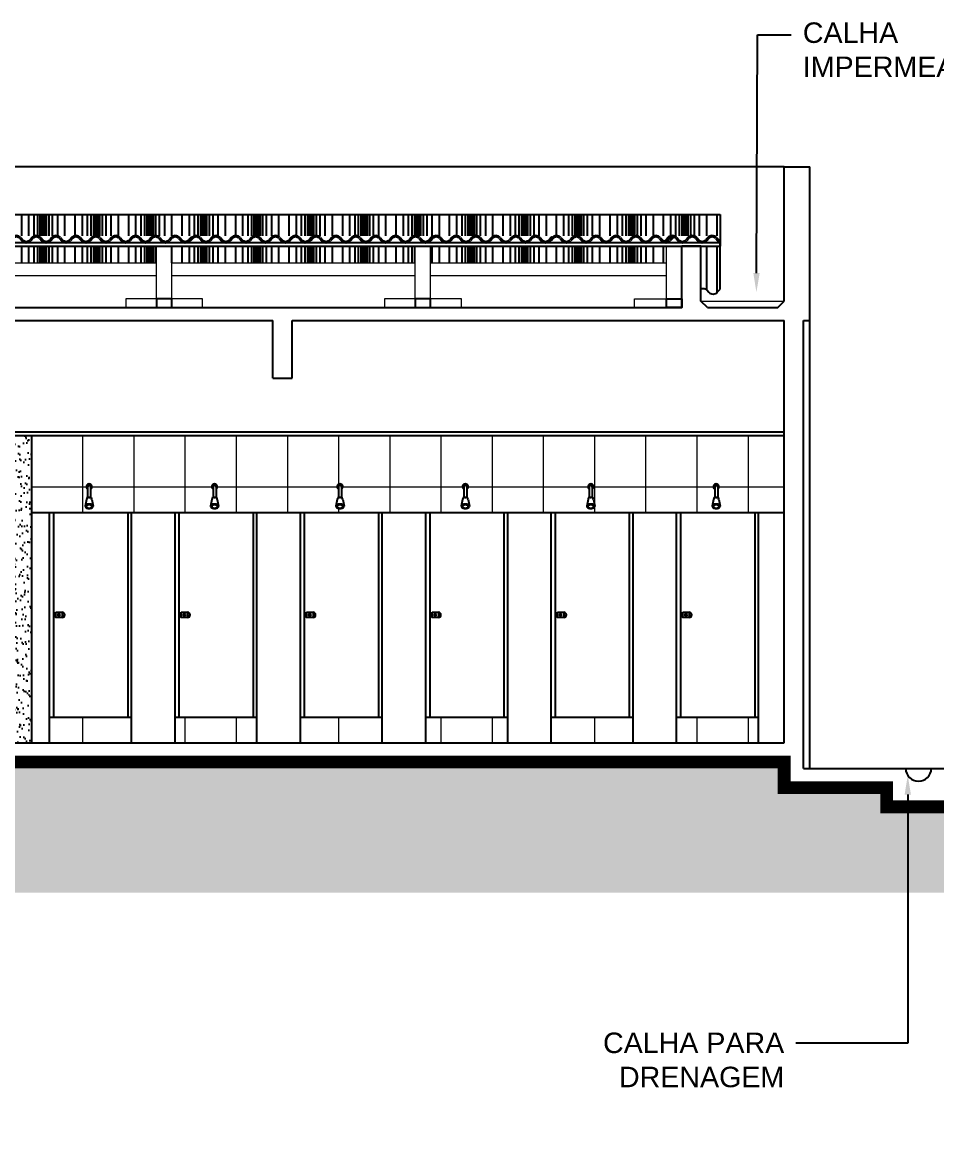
# Model space of a CAD drawing. Header units: metres. Extents: x 2304 to 3408, y 318 to 588.
# Drawn here: x 2659.52 to 2666.67, y 367.41 to 376.05 of the extents above; entities that cross this region are included whole.
import ezdxf
from ezdxf import colors
from ezdxf.entities.mleader import LeaderData, LeaderLine
from ezdxf.math import Vec2, Vec3

# ---------------------------------------------------------------- set-up
doc = ezdxf.new("R2010")
doc.units = ezdxf.units.M
doc.header["$LTSCALE"] = 5.5
doc.header["$MEASUREMENT"] = 0
for name, color, linetype, lineweight in [('ESQUADRIAS', 3, 'Continuous', 35), ('HACH', 251, 'Continuous', 5), ('piso', 1, 'Continuous', 13)]:
    doc.layers.add(name, color=color, linetype=linetype, lineweight=lineweight)
for name, color, linetype in [('HACHURA PISOS', 250, 'Continuous'), ('PENA 0.15', 7, 'Continuous'), ('PENA 01', 1, 'Continuous'), ('PENA 02', 2, 'Continuous'), ('PENA 03', 3, 'Continuous'), ('PENA 06', 6, 'Continuous'), ('TXT ESPECIFICAÇÕES', 7, 'Continuous')]:
    doc.layers.add(name, color=color, linetype=linetype)
doc.styles.get("Standard").update_dxf_attribs({"font": 'arial.ttf'})

# ---------------------------------------------------------------- blocks, each defined once
blk = doc.blocks.new('Chuveiro14')
for p, q in [((454.94, 447.51), (454.94, 439.63)), ((457.3, 447.51), (457.3, 439.63)), ((453.98, 437.96), (452.94, 432.56)), ((454.64, 439.63), (454.35, 438.76)), ((454.64, 439.63), (457.6, 439.63)), ((455.71, 439.4), (456.53, 439.4)), ((457.6, 439.63), (457.89, 438.76)), ((458.26, 437.96), (459.3, 432.56))]:
    blk.add_line(p, q)
for points in [[(457.3, 447.51, 0.094999), (457.21, 447.98, 0.096975), (456.95, 448.38, 0.099908), (456.57, 448.64, 0.102086), (456.12, 448.73, 0.102086), (455.67, 448.64, 0.099908), (455.29, 448.38, 0.096975), (455.03, 447.98, 0.094999), (454.94, 447.51, 0.094999)], [(458.32, 432.54, 0.048424), (458.33, 432.67, 0.162234), (458.19, 433.1, 0.106075), (457.68, 433.54, 0.070058), (457.01, 433.79, 0.056302), (456.12, 433.89, 0.056302), (455.23, 433.79, 0.070058), (454.56, 433.54, 0.106075), (454.05, 433.1, 0.162234), (453.91, 432.67, 0.048424), (453.92, 432.54, 0.106075)]]:
    blk.add_lwpolyline(points, format="xyb")
for points in [[(456.12, 430.91, 0.053051), (457.4, 431.05, 0.066906), (458.37, 431.39, 0.105028), (459.1, 432, 0.169853), (459.3, 432.56, 0.169853), (459.1, 433.12, 0.105028), (458.37, 433.73, 0.066906), (457.4, 434.08, 0.053051), (456.12, 434.21, 0.053051), (454.84, 434.08, 0.066906), (453.87, 433.73, 0.105028), (453.14, 433.12, 0.169853), (452.94, 432.56, 0.169853), (453.14, 432, 0.105028), (453.87, 431.39, 0.066906), (454.84, 431.05, 0.053051)], [(456.12, 431.18, 0.056302), (457.01, 431.28, 0.070058), (457.68, 431.54, 0.106075), (458.19, 431.98, 0.162234), (458.33, 432.4, 0.162234), (458.19, 432.82, 0.106075), (457.68, 433.27, 0.070058), (457.01, 433.52, 0.056302), (456.12, 433.62, 0.056302), (455.23, 433.52, 0.070058), (454.56, 433.27, 0.106075), (454.05, 432.82, 0.162234), (453.91, 432.4, 0.162234), (454.05, 431.98, 0.106075), (454.56, 431.54, 0.070058), (455.23, 431.28, 0.056302)]]:
    blk.add_lwpolyline(points, format="xyb", close=True)
for centre, radius, start, end in [((456.12, 447.73), 2.23, 301.82879, 238.17121), ((456.12, 447.73), 1.76, 311.94213, 228.05787), ((455.71, 437.63), 1.77, 90, 169.17909), ((456.53, 437.63), 1.77, 10.82091, 90)]:
    blk.add_arc(centre, radius, start, end)
blk = doc.blocks.new('F312X00')
for p, q in [((69.15, 9.96), (68.8, 10.45)), ((-40.46, 6.57), (-40.8, 7.06)), ((-38.19, 9.75), (-40.03, 7.74)), ((-37.75, 9.34), (-39.59, 7.33)), ((-31.25, 9.34), (-29.41, 7.33)), ((-30.81, 9.75), (-28.97, 7.74)), ((-20.49, 9.75), (-22.33, 7.74)), ((-20.05, 9.34), (-21.89, 7.33)), ((-13.55, 9.34), (-11.71, 7.33)), ((-13.11, 9.75), (-11.27, 7.74)), ((-2.79, 9.75), (-4.63, 7.74)), ((-2.35, 9.34), (-4.19, 7.33)), ((4.15, 9.34), (5.99, 7.33)), ((4.59, 9.75), (6.43, 7.74)), ((14.91, 9.75), (13.07, 7.74)), ((15.35, 9.34), (13.51, 7.33)), ((21.85, 9.34), (23.69, 7.33)), ((22.29, 9.75), (24.13, 7.74)), ((32.61, 9.75), (30.77, 7.74)), ((33.05, 9.34), (31.21, 7.33)), ((39.55, 9.34), (41.39, 7.33)), ((39.99, 9.75), (41.83, 7.74)), ((50.31, 9.75), (48.47, 7.74)), ((50.75, 9.34), (48.91, 7.33)), ((57.25, 9.34), (59.09, 7.33)), ((57.69, 9.75), (59.53, 7.74)), ((68.01, 9.75), (66.17, 7.74)), ((68.45, 9.34), (66.61, 7.33))]:
    blk.add_line(p, q)
for centre, radius, start, end in [((-34.5, 6.37), 5, 90, 137.55243), ((-34.5, 6.37), 4.4, 90, 137.55243), ((-34.5, 6.37), 5, 42.44757, 90), ((-34.5, 6.37), 4.4, 42.44757, 90), ((-16.8, 6.37), 5, 90, 137.55243), ((-16.8, 6.37), 4.4, 90, 137.55243), ((-16.8, 6.37), 5, 42.44757, 90), ((-16.8, 6.37), 4.4, 42.44757, 90), ((0.9, 6.37), 5, 90, 137.55243), ((0.9, 6.37), 4.4, 90, 137.55243), ((0.9, 6.37), 5, 42.44757, 90), ((0.9, 6.37), 4.4, 42.44757, 90), ((18.6, 6.37), 5, 90, 137.55243), ((18.6, 6.37), 4.4, 90, 137.55243), ((18.6, 6.37), 5, 42.44757, 90), ((18.6, 6.37), 4.4, 42.44757, 90), ((36.3, 6.37), 5, 90, 137.55243), ((36.3, 6.37), 4.4, 90, 137.55243), ((36.3, 6.37), 5, 42.44757, 90), ((36.3, 6.37), 4.4, 42.44757, 90), ((54, 6.37), 5, 90, 137.55243), ((54, 6.37), 4.4, 90, 137.55243), ((54, 6.37), 5, 42.44757, 90), ((54, 6.37), 4.4, 42.44757, 90), ((71.7, 6.37), 5, 125.41858, 137.55243), ((71.7, 6.37), 4.4, 125.41858, 137.55243), ((-43.35, 10.77), 4.5, 304.51811, 317.55243), ((-43.35, 10.77), 5.1, 304.51811, 317.55243), ((-25.65, 10.77), 5.1, 222.44757, 270), ((-25.65, 10.77), 4.5, 222.44757, 270), ((-25.65, 10.77), 4.5, 270, 317.55243), ((-25.65, 10.77), 5.1, 270, 317.55243), ((-7.95, 10.77), 5.1, 222.44757, 270), ((-7.95, 10.77), 4.5, 222.44757, 270), ((-7.95, 10.77), 4.5, 270, 317.55243), ((-7.95, 10.77), 5.1, 270, 317.55243), ((9.75, 10.77), 5.1, 222.44757, 270), ((9.75, 10.77), 4.5, 222.44757, 270), ((9.75, 10.77), 4.5, 270, 317.55243), ((9.75, 10.77), 5.1, 270, 317.55243), ((27.45, 10.77), 5.1, 222.44757, 270), ((27.45, 10.77), 4.5, 222.44757, 270), ((27.45, 10.77), 4.5, 270, 317.55243), ((27.45, 10.77), 5.1, 270, 317.55243), ((45.15, 10.77), 5.1, 222.44757, 270), ((45.15, 10.77), 4.5, 222.44757, 270), ((45.15, 10.77), 4.5, 270, 317.55243), ((45.15, 10.77), 5.1, 270, 317.55243), ((62.85, 10.77), 5.1, 222.44757, 270), ((62.85, 10.77), 4.5, 222.44757, 270), ((62.85, 10.77), 4.5, 270, 317.55243), ((62.85, 10.77), 5.1, 270, 317.55243)]:
    blk.add_arc(centre, radius, start, end)

msp = doc.modelspace()

# ---------------------------------------------------------------- hatches: boundary and pattern name
at = {"layer": 'HACH'}
h = msp.add_hatch(dxfattribs=at)
h.set_pattern_fill('_USER,_O', color=256, scale=0.4, double=1, pattern_type=0)
h.set_pattern_definition([(0, (2659.59556, 370.4158), (0, 0.4), []), (90, (2659.59556, 370.4158), (-0.4, 2e-17), [])])
h.paths.add_polyline_path([(2665.4756, 372.8158), (2659.5956, 372.8158), (2659.5956, 372.2158), (2665.4756, 372.2158)])
h.paths.add_polyline_path([(2661.0363, 372.3968), (2661.0363, 372.3348), (2661.0393, 372.3348), (2661.0422, 372.3261, -0.126447), (2661.046, 372.3182), (2661.0556, 372.2675, -0.269786), (2661.0543, 372.2585, -0.105028), (2661.047, 372.2525, -0.066906), (2661.0373, 372.249, -0.053051), (2661.0245, 372.2476, -0.053051), (2661.0117, 372.249, -0.066906), (2661.002, 372.2525, -0.105028), (2660.9947, 372.2585, -0.168993), (2660.9927, 372.2641), (2661.0031, 372.3182, -0.126447), (2661.0068, 372.3261), (2661.0097, 372.3348), (2661.0127, 372.3348), (2661.0127, 372.3968, -3.507182)], flags=16)
h.paths.add_polyline_path([(2661.0024, 372.2626, 0.162234), (2661.0038, 372.2583, 0.106075), (2661.0089, 372.2539, 0.070058), (2661.0156, 372.2514, 0.056302), (2661.0245, 372.2504, 0.056302), (2661.0334, 372.2514, 0.070058), (2661.0401, 372.2539, 0.106075), (2661.0452, 372.2583, 0.162234), (2661.0466, 372.2626, 0.162234), (2661.0452, 372.2668, 0.097075), (2661.0452, 372.2695, 0.106075), (2661.0401, 372.2739, 0.070058), (2661.0334, 372.2765, 0.056302), (2661.0245, 372.2775, 0.056302), (2661.0156, 372.2765, 0.070058), (2661.0089, 372.2739, 0.106075), (2661.0038, 372.2695, 0.162234), (2661.0024, 372.2653, 0.097075)], flags=0)
h.paths.add_polyline_path([(2662.0163, 372.3968), (2662.0163, 372.3348), (2662.0193, 372.3348), (2662.0222, 372.3261, -0.126447), (2662.026, 372.3182), (2662.0356, 372.2675, -0.269786), (2662.0343, 372.2585, -0.105028), (2662.027, 372.2525, -0.066906), (2662.0173, 372.249, -0.053051), (2662.0045, 372.2476, -0.053051), (2661.9917, 372.249, -0.066906), (2661.982, 372.2525, -0.105028), (2661.9747, 372.2585, -0.168993), (2661.9727, 372.2641), (2661.9831, 372.3182, -0.126447), (2661.9868, 372.3261), (2661.9897, 372.3348), (2661.9927, 372.3348), (2661.9927, 372.3968, -3.507182)], flags=16)
h.paths.add_polyline_path([(2661.9824, 372.2626, 0.162234), (2661.9838, 372.2583, 0.106075), (2661.9889, 372.2539, 0.070058), (2661.9956, 372.2514, 0.056302), (2662.0045, 372.2504, 0.056302), (2662.0134, 372.2514, 0.070058), (2662.0201, 372.2539, 0.106075), (2662.0252, 372.2583, 0.162234), (2662.0266, 372.2626, 0.162234), (2662.0252, 372.2668, 0.097075), (2662.0252, 372.2695, 0.106075), (2662.0201, 372.2739, 0.070058), (2662.0134, 372.2765, 0.056302), (2662.0045, 372.2775, 0.056302), (2661.9956, 372.2765, 0.070058), (2661.9889, 372.2739, 0.106075), (2661.9838, 372.2695, 0.162234), (2661.9824, 372.2653, 0.097075)], flags=0)
h.paths.add_polyline_path([(2660.0563, 372.3968), (2660.0563, 372.3348), (2660.0593, 372.3348), (2660.0622, 372.3261, -0.126447), (2660.066, 372.3182), (2660.0756, 372.2675, -0.269786), (2660.0743, 372.2585, -0.105028), (2660.067, 372.2525, -0.066906), (2660.0573, 372.249, -0.053051), (2660.0445, 372.2476, -0.053051), (2660.0317, 372.249, -0.066906), (2660.022, 372.2525, -0.105028), (2660.0147, 372.2585, -0.168993), (2660.0127, 372.2641), (2660.0231, 372.3182, -0.126447), (2660.0268, 372.3261), (2660.0297, 372.3348), (2660.0327, 372.3348), (2660.0327, 372.3968, -3.507182)], flags=16)
h.paths.add_polyline_path([(2660.0534, 372.2765, 0.056302), (2660.0445, 372.2775, 0.056302), (2660.0356, 372.2765, 0.070058), (2660.0289, 372.2739, 0.106075), (2660.0238, 372.2695, 0.162234), (2660.0224, 372.2653, 0.097075), (2660.0224, 372.2626, 0.162234), (2660.0238, 372.2583, 0.106075), (2660.0289, 372.2539, 0.070058), (2660.0356, 372.2514, 0.056302), (2660.0445, 372.2504, 0.056302), (2660.0534, 372.2514, 0.070058), (2660.0601, 372.2539, 0.106075), (2660.0652, 372.2583, 0.162234), (2660.0666, 372.2626, 0.162234), (2660.0652, 372.2668, 0.097075), (2660.0652, 372.2695, 0.106075), (2660.0601, 372.2739, 0.070058)], flags=0)
h.paths.add_polyline_path([(2662.9963, 372.3968), (2662.9963, 372.3348), (2662.9993, 372.3348), (2663.0022, 372.3261, -0.126447), (2663.006, 372.3182), (2663.0156, 372.2675, -0.269786), (2663.0143, 372.2585, -0.105028), (2663.007, 372.2525, -0.066906), (2662.9973, 372.249, -0.053051), (2662.9845, 372.2476, -0.053051), (2662.9717, 372.249, -0.066906), (2662.962, 372.2525, -0.105028), (2662.9547, 372.2585, -0.168993), (2662.9527, 372.2641), (2662.9631, 372.3182, -0.126447), (2662.9668, 372.3261), (2662.9697, 372.3348), (2662.9727, 372.3348), (2662.9727, 372.3968, -3.507182)], flags=16)
h.paths.add_polyline_path([(2662.9624, 372.2626, 0.162234), (2662.9638, 372.2583, 0.106075), (2662.9689, 372.2539, 0.070058), (2662.9756, 372.2514, 0.056302), (2662.9845, 372.2504, 0.056302), (2662.9934, 372.2514, 0.070058), (2663.0001, 372.2539, 0.106075), (2663.0052, 372.2583, 0.162234), (2663.0066, 372.2626, 0.162234), (2663.0052, 372.2668, 0.097075), (2663.0052, 372.2695, 0.106075), (2663.0001, 372.2739, 0.070058), (2662.9934, 372.2765, 0.056302), (2662.9845, 372.2775, 0.056302), (2662.9756, 372.2765, 0.070058), (2662.9689, 372.2739, 0.106075), (2662.9638, 372.2695, 0.162234), (2662.9624, 372.2653, 0.097075)], flags=0)
h.paths.add_polyline_path([(2663.9763, 372.3968), (2663.9763, 372.3348), (2663.9793, 372.3348), (2663.9822, 372.3261, -0.126447), (2663.986, 372.3182), (2663.9956, 372.2675, -0.269786), (2663.9943, 372.2585, -0.105028), (2663.987, 372.2525, -0.066906), (2663.9773, 372.249, -0.053051), (2663.9645, 372.2476, -0.053051), (2663.9517, 372.249, -0.066906), (2663.942, 372.2525, -0.105028), (2663.9347, 372.2585, -0.168993), (2663.9327, 372.2641), (2663.9431, 372.3182, -0.126447), (2663.9468, 372.3261), (2663.9497, 372.3348), (2663.9527, 372.3348), (2663.9527, 372.3968, -3.507182)], flags=16)
h.paths.add_polyline_path([(2663.9424, 372.2626, 0.162234), (2663.9438, 372.2583, 0.106075), (2663.9489, 372.2539, 0.070058), (2663.9556, 372.2514, 0.056302), (2663.9645, 372.2504, 0.056302), (2663.9734, 372.2514, 0.070058), (2663.9801, 372.2539, 0.106075), (2663.9852, 372.2583, 0.162234), (2663.9866, 372.2626, 0.162234), (2663.9852, 372.2668, 0.097075), (2663.9852, 372.2695, 0.106075), (2663.9801, 372.2739, 0.070058), (2663.9734, 372.2765, 0.056302), (2663.9645, 372.2775, 0.056302), (2663.9556, 372.2765, 0.070058), (2663.9489, 372.2739, 0.106075), (2663.9438, 372.2695, 0.162234), (2663.9424, 372.2653, 0.097075)], flags=0)
h.paths.add_polyline_path([(2664.922, 372.2758, -0.066906), (2664.9317, 372.2793, -0.053051), (2664.9445, 372.2807, -0.053051), (2664.9573, 372.2793, -0.066906), (2664.967, 372.2758, -0.127808), (2664.9755, 372.2681), (2664.966, 372.3182, 0.359919), (2664.9486, 372.3325), (2664.9404, 372.3325, 0.359919), (2664.9231, 372.3182), (2664.9135, 372.2681, -0.127808)], flags=16)
h.paths.add_polyline_path([(2664.9563, 372.3968), (2664.9563, 372.3348), (2664.9327, 372.3348), (2664.9327, 372.3968, -3.507182)], flags=16)
h.paths.add_polyline_path([(2664.9224, 372.2626, 0.162234), (2664.9238, 372.2583, 0.106075), (2664.9289, 372.2539, 0.070058), (2664.9356, 372.2514, 0.056302), (2664.9445, 372.2504, 0.056302), (2664.9534, 372.2514, 0.070058), (2664.9601, 372.2539, 0.106075), (2664.9652, 372.2583, 0.162234), (2664.9666, 372.2626, 0.162234), (2664.9652, 372.2668, 0.097075), (2664.9652, 372.2695, 0.106075), (2664.9601, 372.2739, 0.070058), (2664.9534, 372.2765, 0.056302), (2664.9445, 372.2775, 0.056302), (2664.9356, 372.2765, 0.070058), (2664.9289, 372.2739, 0.106075), (2664.9238, 372.2695, 0.162234), (2664.9224, 372.2653, 0.097075)], flags=16)
h.paths.add_polyline_path([(2660.3756, 370.6158), (2659.7356, 370.6158), (2659.7356, 370.4158), (2660.3756, 370.4158)])
h.paths.add_polyline_path([(2661.3556, 370.6158), (2660.7156, 370.6158), (2660.7156, 370.4158), (2661.3556, 370.4158)])
h.paths.add_polyline_path([(2662.3356, 370.6158), (2661.6956, 370.6158), (2661.6956, 370.4158), (2662.3356, 370.4158)])
h.paths.add_polyline_path([(2663.3156, 370.6158), (2662.6756, 370.6158), (2662.6756, 370.4158), (2663.3156, 370.4158)])
h.paths.add_polyline_path([(2664.2956, 370.6158), (2663.6556, 370.6158), (2663.6556, 370.4158), (2664.2956, 370.4158)])
h.paths.add_polyline_path([(2665.2756, 370.6158), (2664.6356, 370.6158), (2664.6356, 370.4158), (2665.2756, 370.4158)])
at = {"layer": 'HACHURA PISOS', "ltscale": 1.5}
h = msp.add_hatch(dxfattribs=at)
h.set_pattern_fill('HACH23,_O', color=256, scale=0.01, pattern_type=2)
h.set_pattern_definition([(90, (2642.14045, 373.9216), (-0.418, 3e-17), []), (90, (2642.15455, 373.9216), (-0.418, 3e-17), []), (90, (2642.17455, 373.9216), (-0.418, 3e-17), []), (90, (2642.20285, 373.9216), (-0.418, 3e-17), []), (90, (2642.24285, 373.9216), (-0.418, 3e-17), []), (90, (2642.29945, 373.9216), (-0.418, 3e-17), []), (90, (2642.37945, 373.9216), (-0.418, 3e-17), []), (90, (2642.43605, 373.9216), (-0.418, 3e-17), []), (90, (2642.47605, 373.9216), (-0.418, 3e-17), []), (90, (2642.50435, 373.9216), (-0.418, 3e-17), []), (90, (2642.52435, 373.9216), (-0.418, 3e-17), []), (90, (2642.53845, 373.9216), (-0.418, 3e-17), []), (90, (2642.54845, 373.9216), (-0.418, 3e-17), [])])
h.paths.add_polyline_path([(2642.2805, 374.2959), (2642.1305, 374.2959), (2642.1305, 373.9592, -0.052993), (2642.1366, 373.9538), (2642.1527, 373.9361, 0.210516), (2642.1857, 373.9216, 0.210516), (2642.2187, 373.9361), (2642.2349, 373.9538, -0.210516), (2642.2633, 373.9663, -0.115293), (2642.2805, 373.9623)])
h.paths.add_polyline_path([(2644.3927, 374.2959), (2642.5505, 374.2959), (2642.5505, 374.1658), (2644.3927, 374.1658)])
h.paths.add_polyline_path([(2646.415, 374.2959), (2644.5127, 374.2959), (2644.5127, 374.1658), (2646.415, 374.1658)])
h.paths.add_polyline_path([(2648.4373, 374.2959), (2646.535, 374.2959), (2646.535, 374.1658), (2648.4373, 374.1658)])
h.paths.add_polyline_path([(2650.4596, 374.2959), (2648.5573, 374.2959), (2648.5573, 374.1658), (2650.4596, 374.1658)])
h.paths.add_polyline_path([(2652.4819, 374.2959), (2650.5796, 374.2959), (2650.5796, 374.1658), (2652.4819, 374.1658)])
h.paths.add_polyline_path([(2654.5041, 374.2959), (2652.6019, 374.2959), (2652.6019, 374.1658), (2654.5041, 374.1658)])
h.paths.add_polyline_path([(2656.5264, 374.2959), (2654.6241, 374.2959), (2654.6241, 374.1658), (2656.5264, 374.1658)])
h.paths.add_polyline_path([(2658.5487, 374.2959), (2656.6464, 374.2959), (2656.6464, 374.1658), (2658.5487, 374.1658)])
h.paths.add_polyline_path([(2660.571, 374.2959), (2658.6687, 374.2959), (2658.6687, 374.1658), (2660.571, 374.1658)])
h.paths.add_polyline_path([(2662.5933, 374.2959), (2660.691, 374.2959), (2660.691, 374.1658), (2662.5933, 374.1658)])
h.paths.add_polyline_path([(2664.5556, 374.2959), (2662.7133, 374.2959), (2662.7133, 374.1658), (2664.5556, 374.1658)])
h.paths.add_polyline_path([(2664.9756, 374.2959), (2664.8256, 374.2959), (2664.8256, 373.9623, -0.115293), (2664.8427, 373.9663, -0.210516), (2664.8711, 373.9538), (2664.8873, 373.9361, 0.210516), (2664.9203, 373.9216, 0.210516), (2664.9533, 373.9361), (2664.9694, 373.9538, -0.052993), (2664.9756, 373.9592)])
at = {"layer": 'PENA 01', "ltscale": 1.5}
h = msp.add_hatch(dxfattribs=at)
h.set_pattern_fill('HACH23,_O', color=256, scale=0.01, pattern_type=2)
h.set_pattern_definition([(90, (2642.14045, 374.3759), (-0.418, 3e-17), []), (90, (2642.15455, 374.3759), (-0.418, 3e-17), []), (90, (2642.17455, 374.3759), (-0.418, 3e-17), []), (90, (2642.20285, 374.3759), (-0.418, 3e-17), []), (90, (2642.24285, 374.3759), (-0.418, 3e-17), []), (90, (2642.29945, 374.3759), (-0.418, 3e-17), []), (90, (2642.37945, 374.3759), (-0.418, 3e-17), []), (90, (2642.43605, 374.3759), (-0.418, 3e-17), []), (90, (2642.47605, 374.3759), (-0.418, 3e-17), []), (90, (2642.50435, 374.3759), (-0.418, 3e-17), []), (90, (2642.52435, 374.3759), (-0.418, 3e-17), []), (90, (2642.53845, 374.3759), (-0.418, 3e-17), []), (90, (2642.54845, 374.3759), (-0.418, 3e-17), [])])
h.paths.add_polyline_path([(2658.7474, 374.5441), (2649.5466, 374.5441), (2649.5466, 374.3759), (2658.7474, 374.3759)])
h.paths.add_polyline_path([(2649.5466, 374.5441), (2642.1305, 374.5441), (2642.1305, 374.3759), (2649.5466, 374.3759)])
h.paths.add_polyline_path([(2664.9756, 374.5441), (2658.7474, 374.5441), (2658.7474, 374.3759), (2664.9756, 374.3759)])
at = {"layer": 'PENA 01'}
h = msp.add_hatch(dxfattribs=at)
h.set_pattern_fill('AR-SAND,_O', color=256, scale=0.05, double=1)
h.set_pattern_definition([(37.5, (2659.44556, 370.41582), (-0.0031497, 0.0963412), [0, -0.076, 0, -0.085, 0, -0.08125]), (7.5, (2659.44556, 370.41582), (0.088489, 0.141107), [0, -0.041, 0, -0.0685, 0, -0.02625]), (327.5, (2659.38406, 370.41582), (0.155707, 0.000283), [0, -0.025, 0, -0.09, 0, -0.1175]), (317.5, (2659.38406, 370.41582), (0.150306, 0.043884), [0, -0.0125, 0, -0.059, 0, -0.0675])])
h.paths.add_polyline_path([(2659.5956, 372.8158), (2659.4456, 372.8158), (2659.4456, 370.4158), (2659.5956, 370.4158)])
at = {"layer": 'PENA 01', "ltscale": 1.5}
h = msp.add_hatch(dxfattribs=at)
h.set_pattern_fill('EARTH', color=256, scale=0.75, angle=45, style=0, double=1)
h.set_pattern_definition([(45, (2723.2672, 375.15923), (3e-17, 0.26516504), [0.1875, -0.1875]), (45, (2723.21748, 375.20895), (3e-17, 0.26516504), [0.1875, -0.1875]), (45, (2723.16776, 375.25867), (3e-17, 0.26516504), [0.1875, -0.1875]), (135, (2723.16776, 375.29181), (-0.26516504, 6e-17), [0.1875, -0.1875]), (135, (2723.21748, 375.34153), (-0.26516504, 6e-17), [0.1875, -0.1875]), (135, (2723.2672, 375.39125), (-0.26516504, 6e-17), [0.1875, -0.1875])])
h.paths.add_polyline_path([(2687.6046, 370.0158), (2686.6556, 370.0158), (2686.6556, 370.3158), (2684.4256, 370.3158), (2684.4256, 370.0158), (2681.3756, 370.0158), (2681.3756, 370.3158), (2677.7256, 370.3158), (2677.7256, 370.4358), (2669.8756, 370.4358), (2669.8756, 370.0658), (2666.7756, 370.0658), (2666.7756, 369.9158), (2666.2769, 369.9158), (2666.2769, 370.0658), (2665.4756, 370.0658), (2665.4756, 370.2658), (2651.2293, 370.2658), (2650.8293, 370.2458), (2649.4756, 370.2458), (2649.4756, 370.3158), (2641.6305, 370.3158), (2641.6305, 370.2258), (2639.8994, 370.2258), (2639.8994, 369.2463), (2687.6046, 369.2436)])

# ---------------------------------------------------------------- linework, layer by layer
at = {"layer": 'ESQUADRIAS'}
for p, q in [((2664.5502, 374.3337), (2664.5472, 374.338)), ((2664.5701, 374.3616), (2664.5539, 374.3439)), ((2664.574, 374.358), (2664.5578, 374.3404)), ((2664.6309, 374.358), (2664.6471, 374.3404)), ((2664.6348, 374.3616), (2664.6509, 374.3439)), ((2664.7253, 374.3616), (2664.7092, 374.3439)), ((2664.7292, 374.358), (2664.7131, 374.3404)), ((2664.7862, 374.358), (2664.8023, 374.3404)), ((2664.7901, 374.3616), (2664.8062, 374.3439)), ((2664.8806, 374.3616), (2664.8645, 374.3439)), ((2664.8845, 374.358), (2664.8683, 374.3404)), ((2664.9414, 374.358), (2664.9576, 374.3404)), ((2664.9453, 374.3616), (2664.9615, 374.3439))]:
    msp.add_line(p, q, dxfattribs=at)
for centre, radius, start, end in [((2664.6024, 374.332), 0.0439, 90, 137.55243), ((2664.6024, 374.332), 0.0439, 42.44757, 90), ((2664.7577, 374.332), 0.0439, 90, 137.55243), ((2664.7577, 374.332), 0.0439, 42.44757, 90), ((2664.913, 374.332), 0.0439, 90, 137.55243), ((2664.913, 374.332), 0.0439, 42.44757, 90), ((2664.5248, 374.3706), 0.0395, 304.51811, 317.55243), ((2664.5248, 374.3706), 0.0447, 304.51811, 317.55243), ((2664.6024, 374.332), 0.0386, 90, 137.55243), ((2664.6024, 374.332), 0.0386, 42.44757, 90), ((2664.6801, 374.3706), 0.0447, 222.44757, 270), ((2664.6801, 374.3706), 0.0395, 222.44757, 270), ((2664.6801, 374.3706), 0.0395, 270, 317.55243), ((2664.6801, 374.3706), 0.0447, 270, 317.55243), ((2664.7577, 374.332), 0.0386, 90, 137.55243), ((2664.7577, 374.332), 0.0386, 42.44757, 90), ((2664.8353, 374.3706), 0.0447, 222.44757, 270), ((2664.8353, 374.3706), 0.0395, 222.44757, 270), ((2664.8353, 374.3706), 0.0395, 270, 317.55243), ((2664.8353, 374.3706), 0.0447, 270, 317.55243), ((2664.913, 374.332), 0.0386, 90, 137.55243), ((2664.913, 374.332), 0.0386, 42.44757, 90), ((2664.9906, 374.3706), 0.0447, 222.44757, 250.36283), ((2664.9906, 374.3706), 0.0395, 222.44757, 247.61235)]:
    msp.add_arc(centre, radius, start, end, dxfattribs=at)
at = {"layer": 'HACH'}
msp.add_line((2664.8256, 373.8658), (2665.4756, 373.8658), dxfattribs=at)
at = {"layer": 'PENA 0.15'}
for p, q in [((2642.1305, 374.3259), (2664.9756, 374.3259)), ((2642.1305, 374.2959), (2664.9756, 374.2959)), ((2664.9756, 374.3259), (2664.9756, 374.2959)), ((2659.5956, 372.2158), (2665.4756, 372.2158)), ((2659.7356, 370.4158), (2659.7356, 372.2158)), ((2660.3756, 370.4158), (2660.3756, 372.2158)), ((2660.7156, 370.4158), (2660.7156, 372.2158)), ((2661.3556, 370.4158), (2661.3556, 372.2158)), ((2661.6956, 370.4158), (2661.6956, 372.2158)), ((2662.3356, 370.4158), (2662.3356, 372.2158)), ((2662.6756, 370.4158), (2662.6756, 372.2158)), ((2663.3156, 370.4158), (2663.3156, 372.2158)), ((2663.6556, 370.4158), (2663.6556, 372.2158)), ((2664.2956, 370.4158), (2664.2956, 372.2158)), ((2664.6356, 370.4158), (2664.6356, 372.2158)), ((2665.2756, 370.4158), (2665.2756, 372.2158)), ((2659.7356, 370.6158), (2660.3756, 370.6158)), ((2660.7156, 370.6158), (2661.3556, 370.6158)), ((2661.6956, 370.6158), (2662.3356, 370.6158)), ((2662.6756, 370.6158), (2663.3156, 370.6158)), ((2663.6556, 370.6158), (2664.2956, 370.6158)), ((2664.6356, 370.6158), (2665.2756, 370.6158))]:
    msp.add_line(p, q, dxfattribs=at)
at = {"layer": 'PENA 01'}
for p, q in [((2665.4756, 374.9158), (2641.6305, 374.9158)), ((2665.6756, 370.2158), (2665.6756, 374.9158)), ((2659.7656, 372.2158), (2659.7656, 370.6158)), ((2660.3456, 372.2158), (2660.3456, 370.6158)), ((2660.7456, 372.2158), (2660.7456, 370.6158)), ((2661.3256, 372.2158), (2661.3256, 370.6158)), ((2661.7256, 372.2158), (2661.7256, 370.6158)), ((2662.3056, 372.2158), (2662.3056, 370.6158)), ((2662.7056, 372.2158), (2662.7056, 370.6158)), ((2663.2856, 372.2158), (2663.2856, 370.6158)), ((2663.6856, 372.2158), (2663.6856, 370.6158)), ((2664.2656, 372.2158), (2664.2656, 370.6158)), ((2664.6656, 372.2158), (2664.6656, 370.6158)), ((2665.2456, 372.2158), (2665.2456, 370.6158)), ((2659.8108, 371.4241), (2659.8108, 371.4082)), ((2660.7908, 371.4241), (2660.7908, 371.4082)), ((2661.7708, 371.4241), (2661.7708, 371.4082)), ((2662.7508, 371.4241), (2662.7508, 371.4082)), ((2663.7308, 371.4241), (2663.7308, 371.4082)), ((2664.7108, 371.4241), (2664.7108, 371.4082)), ((2666.4256, 370.2158), (2666.6256, 370.2158))]:
    msp.add_line(p, q, dxfattribs=at)
at = {"layer": 'PENA 01', "ltscale": 1.5}
msp.add_line((2664.9756, 373.9592), (2664.9756, 374.3259), dxfattribs=at)
msp.add_lwpolyline([(2664.8256, 373.9623, -0.115293), (2664.8427, 373.9663, -0.210516), (2664.8711, 373.9538), (2664.8873, 373.9361, 0.210516), (2664.9203, 373.9216, 0.210516), (2664.9533, 373.9361), (2664.9694, 373.9538, -0.052993), (2664.9756, 373.9592)], format="xyb", dxfattribs=at)
at = {"layer": 'PENA 01'}
for points in [[(2659.784, 371.4358), (2659.834, 371.4358), (2659.834, 371.3958), (2659.784, 371.3958)], [(2660.764, 371.4358), (2660.814, 371.4358), (2660.814, 371.3958), (2660.764, 371.3958)], [(2661.744, 371.4358), (2661.794, 371.4358), (2661.794, 371.3958), (2661.744, 371.3958)], [(2662.724, 371.4358), (2662.774, 371.4358), (2662.774, 371.3958), (2662.724, 371.3958)], [(2663.704, 371.4358), (2663.754, 371.4358), (2663.754, 371.3958), (2663.704, 371.3958)], [(2664.684, 371.4358), (2664.734, 371.4358), (2664.734, 371.3958), (2664.684, 371.3958)]]:
    msp.add_lwpolyline(points, close=True, dxfattribs=at)
for centre in [(2659.8081, 371.4161), (2660.7881, 371.4161), (2661.7681, 371.4161), (2662.7481, 371.4161), (2663.7281, 371.4161), (2664.7081, 371.4161)]:
    msp.add_circle(centre, 0.00839, dxfattribs=at)
for centre in [(2659.834, 371.4158), (2660.814, 371.4158), (2661.794, 371.4158), (2662.774, 371.4158), (2663.754, 371.4158), (2664.734, 371.4158)]:
    msp.add_arc(centre, 0.02, 270, 90, dxfattribs=at)
at = {"layer": 'PENA 02'}
for p, q in [((2642.1305, 374.5441), (2664.9756, 374.5441)), ((2659.5956, 370.4158), (2659.5956, 372.8158))]:
    msp.add_line(p, q, dxfattribs=at)
at = {"layer": 'PENA 02', "ltscale": 1.5}
msp.add_line((2664.9756, 374.5441), (2664.9756, 374.3259), dxfattribs=at)
at = {"layer": 'PENA 02'}
for points in [[(2660.691, 373.8858), (2660.571, 373.8858), (2660.571, 373.8158), (2660.691, 373.8158)], [(2662.7133, 373.8858), (2662.5933, 373.8858), (2662.5933, 373.8158), (2662.7133, 373.8158)], [(2664.5556, 373.8858), (2664.6756, 373.8858), (2664.6756, 373.8158), (2664.5556, 373.8158)]]:
    msp.add_lwpolyline(points, close=True, dxfattribs=at)
at = {"layer": 'PENA 02', "const_width": 0.1}
msp.add_lwpolyline([(2687.6046, 370.0158), (2686.6556, 370.0158), (2686.6556, 370.3158), (2684.4256, 370.3158), (2684.4256, 370.0158), (2681.3756, 370.0158), (2681.3756, 370.3158), (2677.7256, 370.3158), (2677.7256, 370.4358), (2669.8756, 370.4358), (2669.8756, 370.0658), (2666.7756, 370.0658), (2666.7756, 369.9158), (2666.2769, 369.9158), (2666.2769, 370.0658), (2665.4756, 370.0658), (2665.4756, 370.2658), (2651.2293, 370.2658), (2650.8293, 370.2458), (2649.4756, 370.2458), (2649.4756, 370.3158), (2641.6305, 370.3158), (2641.6305, 370.2258), (2639.8994, 370.2258)], dxfattribs=at)
at = {"layer": 'PENA 03'}
for p, q in [((2653.6256, 372.8458), (2665.4756, 372.8458)), ((2653.6256, 372.8158), (2665.4756, 372.8158))]:
    msp.add_line(p, q, dxfattribs=at)
at = {"layer": 'PENA 06'}
for p, q in [((2665.4756, 373.8658), (2665.4756, 374.9158)), ((2665.4756, 374.9158), (2665.6756, 374.9158)), ((2665.6756, 373.7158), (2665.6756, 374.9164)), ((2664.6756, 373.8158), (2664.6756, 374.2959)), ((2664.8256, 374.2959), (2664.6756, 374.2959)), ((2664.8256, 373.8658), (2664.8256, 374.2959)), ((2664.8756, 373.8158), (2664.8256, 373.8658)), ((2665.4256, 373.8158), (2665.4756, 373.8658)), ((2642.4305, 373.8158), (2664.6756, 373.8158)), ((2664.8756, 373.8158), (2665.4256, 373.8158)), ((2657.6256, 373.7158), (2661.4806, 373.7158)), ((2661.4806, 373.2658), (2661.4806, 373.7158)), ((2661.6306, 373.2658), (2661.6306, 373.7158)), ((2661.6306, 373.7158), (2665.4756, 373.7158)), ((2665.4756, 370.4158), (2665.4756, 373.7158)), ((2665.6256, 370.2158), (2665.6256, 373.7158)), ((2665.6256, 373.7158), (2665.6756, 373.7158)), ((2661.4806, 373.2658), (2661.6306, 373.2658)), ((2653.6256, 370.4158), (2665.4756, 370.4158)), ((2665.6256, 370.2158), (2666.4256, 370.2158)), ((2666.6256, 370.2158), (2669.7256, 370.2158))]:
    msp.add_line(p, q, dxfattribs=at)
msp.add_arc((2666.5256, 370.2167), 0.1, 180.51602, 359.48398, dxfattribs=at)
at = {"layer": 'piso'}
for p, q in [((2660.571, 373.8858), (2660.571, 374.2959)), ((2660.691, 373.8858), (2660.691, 374.2959)), ((2662.5933, 373.8858), (2662.5933, 374.2959)), ((2662.7133, 373.8858), (2662.7133, 374.2959)), ((2664.5556, 373.8858), (2664.5556, 374.2959)), ((2658.6687, 374.1658), (2660.571, 374.1658)), ((2660.691, 374.1658), (2662.5933, 374.1658)), ((2662.7133, 374.1658), (2664.5556, 374.1658)), ((2658.6687, 374.0658), (2660.571, 374.0658)), ((2660.691, 374.0658), (2662.5933, 374.0658)), ((2662.7133, 374.0658), (2664.5556, 374.0658))]:
    msp.add_line(p, q, dxfattribs=at)
for points in [[(2660.931, 373.8858), (2660.331, 373.8858), (2660.331, 373.8158), (2660.931, 373.8158)], [(2662.9533, 373.8858), (2662.3533, 373.8858), (2662.3533, 373.8158), (2662.9533, 373.8158)]]:
    msp.add_lwpolyline(points, close=True, dxfattribs=at)
msp.add_lwpolyline([(2664.6756, 373.8158), (2664.3053, 373.8158), (2664.3053, 373.8858), (2664.6756, 373.8858)], dxfattribs=at)

# ---------------------------------------------------------------- block references
at = {"layer": 'ESQUADRIAS', "xscale": 0.0087719298245589, "yscale": 0.0087719298245589, "zscale": 0.0087719298245589}
for p in [(2659.3126, 374.2761), (2660.2441, 374.276), (2661.1824, 374.276), (2662.1208, 374.276), (2663.0593, 374.2761), (2663.9991, 374.2761)]:
    msp.add_blockref('F312X00', p, dxfattribs=at)
at = {"layer": 'PENA 01', "xscale": 0.01, "yscale": 0.01, "zscale": 0.01}
for p in [(2655.4833, 367.9386), (2656.4633, 367.9386), (2657.4433, 367.9386), (2658.4233, 367.9386), (2659.4033, 367.9386), (2660.3833, 367.9386)]:
    msp.add_blockref('Chuveiro14', p, dxfattribs=at)

# ---------------------------------------------------------------- leaders
at = {"layer": 'TXT ESPECIFICAÇÕES', "ltscale": 0.05}
ml = msp.add_multileader_mtext('Standard', dxfattribs=at)
ml.set_content('CALHA\\PIMPERMEABILIZADA', color=256)
ml.set_leader_properties()
ml.build(insert=Vec2(0, 0))
ml.multileader.update_dxf_attribs({"dogleg_length": 0.36, "arrow_head_size": 0.15})
ctx = ml.context
ctx.base_point, ctx.char_height, ctx.arrow_head_size, ctx.landing_gap_size, ctx.plane_origin = Vec3(2665.5317, 375.9479), 0.16, 0.15, 0.09, Vec3(2660.2364, 370.4775)
notes = []
notes.append((ctx, [(0, (1, 1, 0), (2665.2675, 375.9479), (1, 0), 0.2642, [(0, [(2665.2589, 373.9358)], 0, [])])]))
ctx.mtext.insert, ctx.mtext.flow_direction = Vec3(2665.6217, 376.0439), 5
ml = msp.add_multileader_mtext('Standard', dxfattribs=at)
ml.set_content('CALHA PARA\\PDRENAGEM', color=256)
ml.set_leader_properties()
ml.build(insert=Vec2(0, 0))
ml.multileader.update_dxf_attribs({"dogleg_length": 0.36, "arrow_head_size": 0.15})
ctx = ml.context
ctx.base_point, ctx.char_height, ctx.arrow_head_size, ctx.landing_gap_size, ctx.plane_origin = Vec3(2663.9811, 368.0713), 0.16, 0.15, 0.09, Vec3(2671.1377, 365.0273)
ctx.text_align_type = 2
notes.append((ctx, [(0, (1, 1, 0), (2666.4417, 368.0713), (-1, 0), 0.8753, [(0, [(2666.4417, 370.1622)], 0, [])])]))
ctx.mtext.insert, ctx.mtext.alignment, ctx.mtext.flow_direction = Vec3(2665.4764, 368.1527), 3, 5
for ctx, leaders in notes:
    for number, flags, end, landing, length, lines in leaders:
        leader = LeaderData()
        leader.index, (leader.has_last_leader_line, leader.has_dogleg_vector, leader.attachment_direction) = number, flags
        leader.last_leader_point, leader.dogleg_vector, leader.dogleg_length = Vec3(end), Vec3(landing), length
        for number, points, colour, breaks in lines:
            line = LeaderLine()
            line.index, line.vertices, line.color, line.breaks = number, Vec3.list(points), colors.encode_raw_color(colour), breaks
            leader.lines.append(line)
        ctx.leaders.append(leader)

doc.saveas('drawing.dxf')
